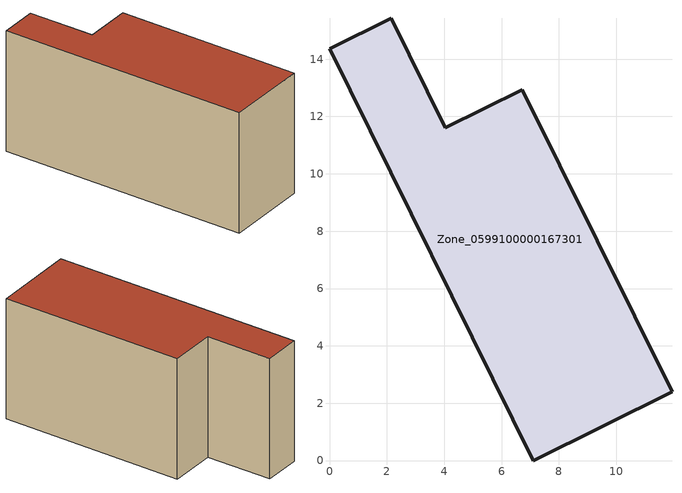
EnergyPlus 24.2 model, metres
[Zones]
Zone_0599100000167301
 floor ground (C_G): 7.1,0 0,14.36 2.16,15.42 4.03,11.61 6.73,12.94 11.95,2.4 z0
 wall outside (C_F): 4.03,11.61 2.16,15.42 0,14.36 7.1,0 11.95,2.4 6.73,12.94 4.03,11.61 z0:7.87
 roof outside (C_R): 11.95,2.4 6.73,12.94 4.03,11.61 2.16,15.42 0,14.36 7.1,0 z7.87
[BUILDING]
Pand.0599100000167301: North Axis=0; Terrain=City; Loads Convergence Tolerance Value=0.04; Temperature Convergence Tolerance Value=0.4; Solar Distribution=FullExterior; Maximum Number of Warmup Days=25; Minimum Number of Warmup Days=1
[Site:Location]
Rotterdam.The.Hague.AP_ZH_NLD Design_Conditions: Latitude=51.96; Longitude=4.45; Time Zone=1; Elevation=-4.5
[SITE:GROUNDTEMPERATURE:BUILDINGSURFACE]
18, 18, 18, 18, 18, 18, 18, 18, 18, 18, 18, 18
[MATERIAL] Thermal Absorptance=0.9; Solar Absorptance=0.7; Visible Absorptance=0.7
Name | Roughness | Thickness | Conductivity | Density | Specific Heat
G.TI.1975-1991 | MediumSmooth | 0.15 | 0.288461 | 540 | 1210
F.TI.1975-1991 | Rough | 0.3 | 0.230769 | 1920 | 840
R.TI.1975-1991 | MediumRough | 0.2 | 0.153846 | 1500 | 1000
[CONSTRUCTION]
C_G: G.TI.1975-1991
C_F: F.TI.1975-1991
C_R: R.TI.1975-1991
[ZONE]
Zone_0599100000167301: Type=1; Multiplier=1; Ceiling Height=Autocalculate; Volume=Autocalculate; Floor Area=autocalculate; Part of Total Floor Area=Yes
[ZONEINFILTRATION:DESIGNFLOWRATE]
Infil_Zone_0599100000167301: Zone or ZoneList or Space or SpaceList=Zone_0599100000167301; Schedule=AlwaysOn; Design Flow Rate Calculation Method=Flow/Area; Flow Rate per Floor Area=0.003; Constant Term Coefficient=1; Temperature Term Coefficient=0; Velocity Term Coefficient=0; Velocity Squared Term Coefficient=0
[HVACTEMPLATE:ZONE:IDEALLOADSAIRSYSTEM]
Zone_0599100000167301: Maximum Heating Supply Air Temperature=50; Minimum Cooling Supply Air Temperature=13; Maximum Heating Supply Air Humidity Ratio=0.0156; Minimum Cooling Supply Air Humidity Ratio=0.0077; Heating Limit=NoLimit; Cooling Limit=NoLimit; Dehumidification Control Type=ConstantSensibleHeatRatio; Cooling Sensible Heat Ratio=0.7; Dehumidification Setpoint=60; Humidification Control Type=None; Humidification Setpoint=30; Outdoor Air Method=None; Outdoor Air Flow Rate per Person=0.00944; Outdoor Air Flow Rate per Zone Floor Area=0; Outdoor Air Flow Rate per Zone=0; Demand Controlled Ventilation Type=None; Outdoor Air Economizer Type=NoEconomizer; Heat Recovery Type=None; Sensible Heat Recovery Effectiveness=0.7; Latent Heat Recovery Effectiveness=0.65
[ZONECONTROL:THERMOSTAT]
ThermostatControl_Zone_0599100000167301: Zone or ZoneList=Zone_0599100000167301; Control Type Schedule=DualSetpointControlType; Control 1=Thermostat_Zone_0599100000167301; Temperature Difference Between Cutout And Setpoint=0
[THERMOSTATSETPOINT:DUALSETPOINT]
Thermostat_Zone_0599100000167301: Heating Setpoint Temperature Schedule=HeatingSetpoint_Zone_0599100000167301; Cooling Setpoint Temperature Schedule=CoolingSetpoint_Zone_0599100000167301
[SCHEDULE:COMPACT]
HeatingSetpoint_Zone_0599100000167301: Through: 12/31, For: AllDays, Until: 24:00, 21
CoolingSetpoint_Zone_0599100000167301: Through: 12/31, For: AllDays, Until: 24:00, 24
DualSetpointControlType: Through: 12/31, For: AllDays, Until: 24:00, 4
AlwaysOn: Through: 12/31, For: AllDays, Until: 24:00, 1
